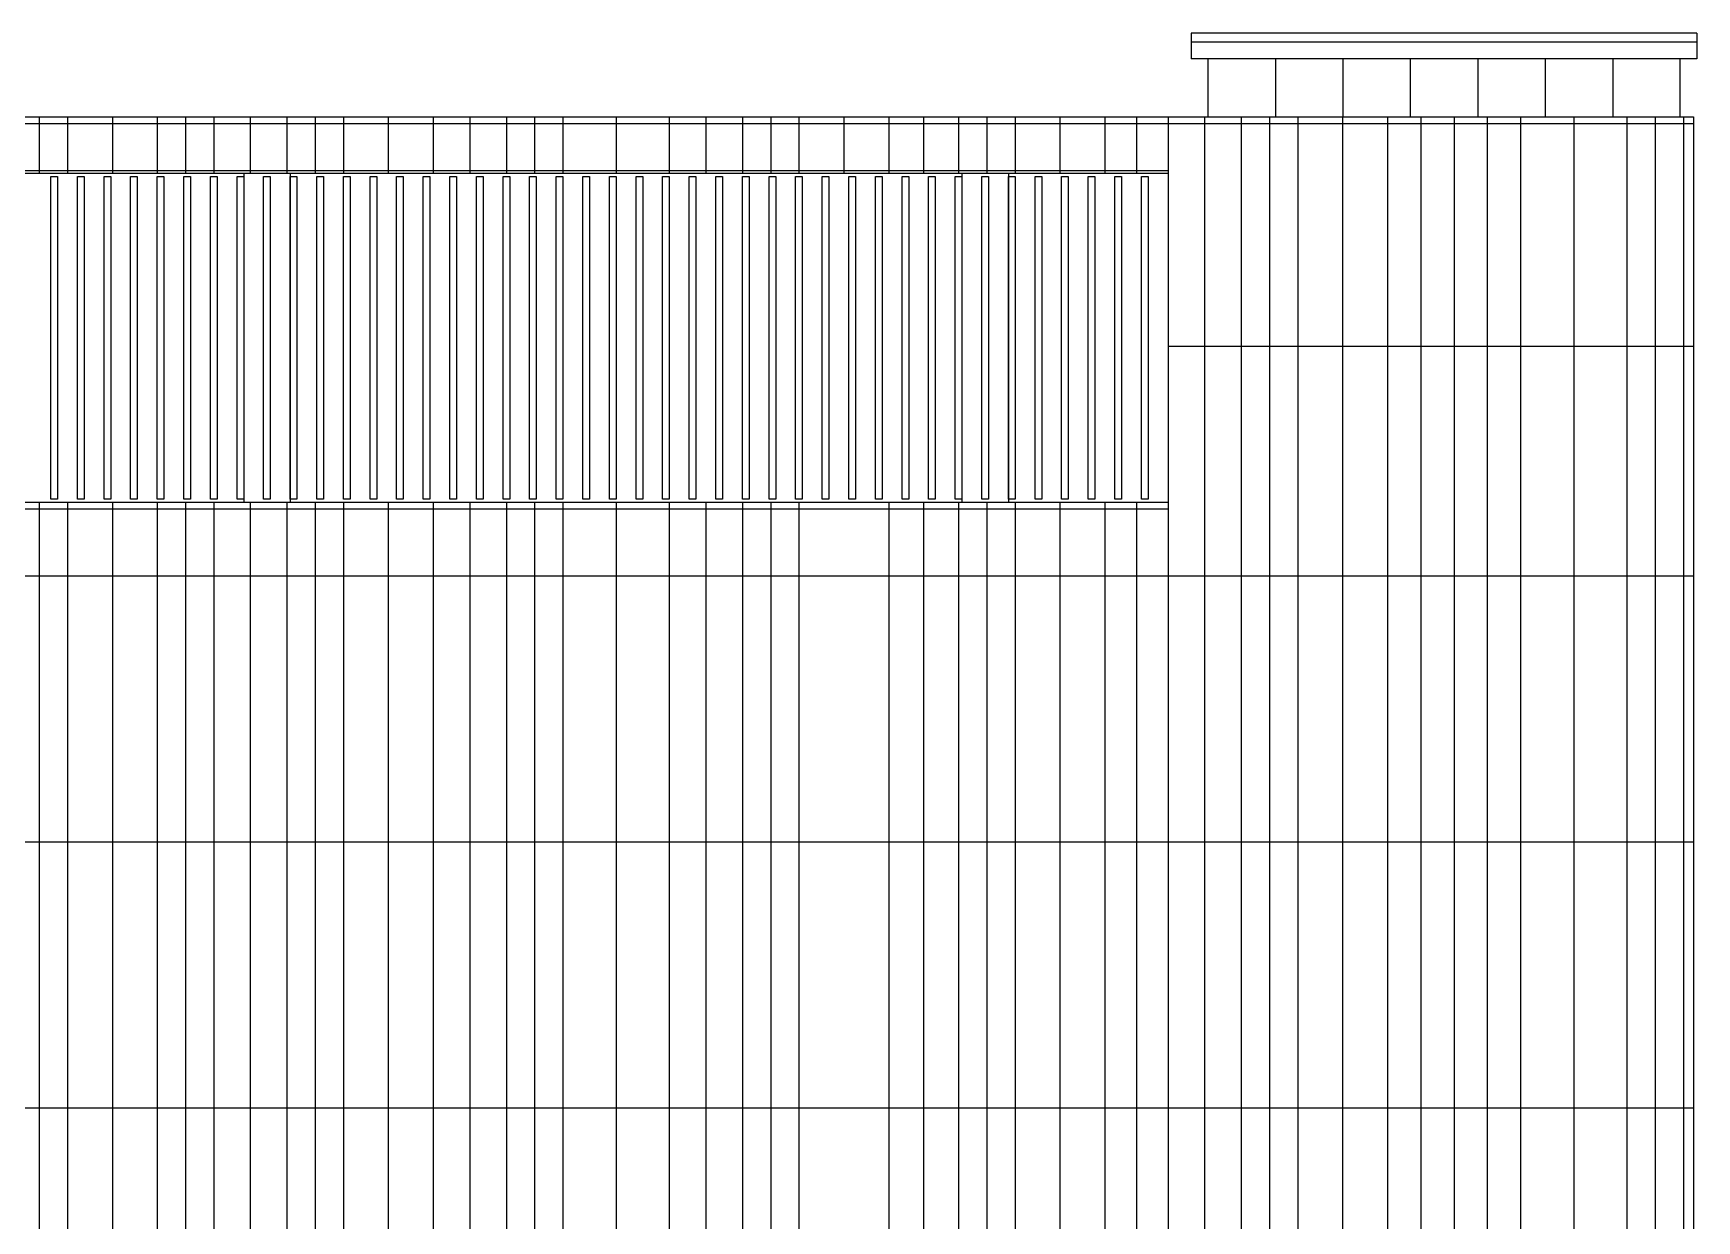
# Model space of a CAD drawing. Header units: millimetres. Extents: x 17311 to 801382, y -242618 to -104888.
# Drawn here: x 134581 to 159595, y -124685 to -106834 of the extents above; entities that cross this region are included whole.
import ezdxf

# ---------------------------------------------------------------- set-up
doc = ezdxf.new("R2010")
doc.units = ezdxf.units.MM
doc.header["$LTSCALE"] = 250
for name, color, linetype in [('A-ELE-5', 5, 'Continuous'), ('A-ELE-7', 7, 'Continuous'), ('A-ELE-8', 8, 'Continuous')]:
    doc.layers.add(name, color=color, linetype=linetype)

# ---------------------------------------------------------------- blocks, each defined once
blk = doc.blocks.new('A$C1b60ea68')
at = {"layer": 'A-ELE-5', "color": 251}
for p, q in [((-6700, 48404), (-6700, 48018)), ((900, 48404), (-6700, 48404)), ((900, 48404), (900, 48018)), ((900, 48268), (-6700, 48268)), ((900, 48018), (-6700, 48018)), ((-6450, 48018), (-6450, 47150)), ((-85250, 47150), (850, 47150)), ((-85250, 47050), (850, 47050)), ((-77350, 46340), (-7050, 46340)), ((-77350, 46300), (-7050, 46300)), ((-7050, 46340), (-7050, 41250)), ((-7050, 41350), (-77350, 41350)), ((-7050, 41250), (-77350, 41250))]:
    blk.add_line(p, q, dxfattribs=at)
at = {"layer": 'A-ELE-5', "color": 251, "elevation": 0}
for points in [[(650, 47150), (650, 48018)], [(850, 47150), (850, 600), (700, 600)]]:
    blk.add_lwpolyline(points, dxfattribs=at)
at = {"layer": 'A-ELE-7', "color": 251}
for p, q in [((-24025, 47150), (-24025, 46300)), ((-22925, 47150), (-22925, 46300)), ((-21825, 47150), (-21825, 46300)), ((-20850, 47150), (-20850, 46300)), ((-19875, 47150), (-19875, 46300)), ((-18775, 47150), (-18775, 46300)), ((-17550, 47150), (-17550, 46300)), ((-16575, 47150), (-16575, 46300)), ((-15350, 47150), (-15350, 46300)), ((-14000, 47150), (-14000, 46300)), ((-13025, 47150), (-13025, 46300)), ((-11925, 47150), (-11925, 46300)), ((-10725, 47150), (-10725, 46300)), ((-9775, 47150), (-9775, 46300)), ((-8675, 47150), (-8675, 46300)), ((-7525, 47150), (-7525, 46300)), ((-6500, 47150), (-6500, 15450)), ((-5525, 47150), (-5525, 15450)), ((-4425, 47150), (-4425, 15450)), ((-3250, 47150), (-3250, 15434)), ((-2250, 47150), (-2250, 600)), ((-950, 47150), (-950, 600)), ((275, 47150), (275, 600)), ((-24025, 41350), (-24025, 16530)), ((-22925, 41350), (-22925, 16530)), ((-21825, 41350), (-21825, 16530)), ((-20850, 41350), (-20850, 16530)), ((-19875, 41350), (-19875, 16530)), ((-18775, 41350), (-18775, 16530)), ((-17550, 41350), (-17550, 16530)), ((-16575, 41350), (-16575, 16530)), ((-15350, 41350), (-15350, 16530)), ((-14000, 41350), (-14000, 16530)), ((-13025, 41350), (-13025, 16530)), ((-10725, 41350), (-10725, 16530)), ((-9775, 41350), (-9775, 15450)), ((-8675, 41350), (-8675, 15450)), ((-7525, 41350), (-7525, 15450))]:
    blk.add_line(p, q, dxfattribs=at)
at = {"layer": 'A-ELE-8', "color": 251}
for p, q in [((900, 48400), (900, 48050)), ((-5436, 48018), (-5436, 47150)), ((-4421, 48018), (-4421, 47150)), ((-3407, 48018), (-3407, 47150)), ((-2393, 48018), (-2393, 47150)), ((-1379, 48018), (-1379, 47150)), ((-364, 48018), (-364, 47150)), ((-23600, 47150), (-23600, 46300)), ((-22250, 47150), (-22250, 46300)), ((-21400, 47150), (-21400, 46300)), ((-20300, 47150), (-20300, 46300)), ((-19450, 47150), (-19450, 46300)), ((-18100, 47150), (-18100, 46300)), ((-17000, 47150), (-17000, 46300)), ((-16150, 47150), (-16150, 46300)), ((-14550, 47150), (-14550, 46300)), ((-13450, 47150), (-13450, 46300)), ((-12600, 47150), (-12600, 46300)), ((-11250, 47150), (-11250, 46300)), ((-10200, 47150), (-10200, 46300)), ((-9350, 47150), (-9350, 46300)), ((-8000, 47150), (-8000, 46300)), ((-7050, 47150), (-7050, 46300)), ((-5950, 47150), (-5950, 15450)), ((-5100, 47150), (-5100, 15450)), ((-3750, 47150), (-3750, 15450)), ((-2750, 47150), (-2750, 600)), ((-1750, 47150), (-1750, 600)), ((-150, 47150), (-150, 600)), ((700, 47150), (700, -100)), ((-20950, 46300), (-20950, 41350)), ((-20250, 46300), (-20250, 41350)), ((-10150, 46300), (-10150, 41350)), ((-9450, 46300), (-9450, 41350)), ((-7050, 43700), (850, 43700)), ((-23600, 41350), (-23600, 16530)), ((-22250, 41350), (-22250, 16530)), ((-21400, 41350), (-21400, 16530)), ((-20300, 41350), (-20300, 16530)), ((-19450, 41350), (-19450, 16530)), ((-18100, 41350), (-18100, 16530)), ((-17000, 41350), (-17000, 16530)), ((-16150, 41350), (-16150, 16530)), ((-14550, 41350), (-14550, 16470)), ((-13450, 41350), (-13450, 16470)), ((-12600, 41350), (-12600, 16530)), ((-11250, 41350), (-11250, 16530)), ((-10200, 41350), (-10200, 15450)), ((-9350, 41350), (-9350, 15450)), ((-8000, 41350), (-8000, 15450)), ((-7050, 41350), (-7050, 15450)), ((-85250, 40250), (850, 40250)), ((-85250, 36250), (850, 36250)), ((-85250, 32250), (850, 32250))]:
    blk.add_line(p, q, dxfattribs=at)
at = {"layer": 'A-ELE-8', "color": 251, "elevation": 0}
for points in [[(-23850, 46250), (-23750, 46250), (-23750, 41400), (-23850, 41400)], [(-23450, 46250), (-23350, 46250), (-23350, 41400), (-23450, 41400)], [(-23050, 46250), (-22950, 46250), (-22950, 41400), (-23050, 41400)], [(-22650, 46250), (-22550, 46250), (-22550, 41400), (-22650, 41400)], [(-22250, 46250), (-22150, 46250), (-22150, 41400), (-22250, 41400)], [(-21850, 46250), (-21750, 46250), (-21750, 41400), (-21850, 41400)], [(-21450, 46250), (-21350, 46250), (-21350, 41400), (-21450, 41400)], [(-21050, 46250), (-20950, 46250), (-20950, 41400), (-21050, 41400)], [(-20650, 46250), (-20550, 46250), (-20550, 41400), (-20650, 41400)], [(-20250, 46250), (-20150, 46250), (-20150, 41400), (-20250, 41400)], [(-19850, 46250), (-19750, 46250), (-19750, 41400), (-19850, 41400)], [(-19450, 46250), (-19350, 46250), (-19350, 41400), (-19450, 41400)], [(-19050, 46250), (-18950, 46250), (-18950, 41400), (-19050, 41400)], [(-18650, 46250), (-18550, 46250), (-18550, 41400), (-18650, 41400)], [(-18250, 46250), (-18150, 46250), (-18150, 41400), (-18250, 41400)], [(-17850, 46250), (-17750, 46250), (-17750, 41400), (-17850, 41400)], [(-17450, 46250), (-17350, 46250), (-17350, 41400), (-17450, 41400)], [(-17050, 46250), (-16950, 46250), (-16950, 41400), (-17050, 41400)], [(-16650, 46250), (-16550, 46250), (-16550, 41400), (-16650, 41400)], [(-16250, 46250), (-16150, 46250), (-16150, 41400), (-16250, 41400)], [(-15850, 46250), (-15750, 46250), (-15750, 41400), (-15850, 41400)], [(-15450, 46250), (-15350, 46250), (-15350, 41400), (-15450, 41400)], [(-15050, 46250), (-14950, 46250), (-14950, 41400), (-15050, 41400)], [(-14650, 46250), (-14550, 46250), (-14550, 41400), (-14650, 41400)], [(-14250, 46250), (-14150, 46250), (-14150, 41400), (-14250, 41400)], [(-13850, 46250), (-13750, 46250), (-13750, 41400), (-13850, 41400)], [(-13450, 46250), (-13350, 46250), (-13350, 41400), (-13450, 41400)], [(-13050, 46250), (-12950, 46250), (-12950, 41400), (-13050, 41400)], [(-12650, 46250), (-12550, 46250), (-12550, 41400), (-12650, 41400)], [(-12250, 46250), (-12150, 46250), (-12150, 41400), (-12250, 41400)], [(-11850, 46250), (-11750, 46250), (-11750, 41400), (-11850, 41400)], [(-11450, 46250), (-11350, 46250), (-11350, 41400), (-11450, 41400)], [(-11050, 46250), (-10950, 46250), (-10950, 41400), (-11050, 41400)], [(-10650, 46250), (-10550, 46250), (-10550, 41400), (-10650, 41400)], [(-10250, 46250), (-10150, 46250), (-10150, 41400), (-10250, 41400)], [(-9850, 46250), (-9750, 46250), (-9750, 41400), (-9850, 41400)], [(-9450, 46250), (-9350, 46250), (-9350, 41400), (-9450, 41400)], [(-9050, 46250), (-8950, 46250), (-8950, 41400), (-9050, 41400)], [(-8650, 46250), (-8550, 46250), (-8550, 41400), (-8650, 41400)], [(-8250, 46250), (-8150, 46250), (-8150, 41400), (-8250, 41400)], [(-7850, 46250), (-7750, 46250), (-7750, 41400), (-7850, 41400)], [(-7450, 46250), (-7350, 46250), (-7350, 41400), (-7450, 41400)]]:
    blk.add_lwpolyline(points, close=True, dxfattribs=at)

msp = doc.modelspace()

# ---------------------------------------------------------------- block references
msp.add_blockref('A$C1b60ea68', (158695.3, -155238.1))

doc.saveas('drawing.dxf')
